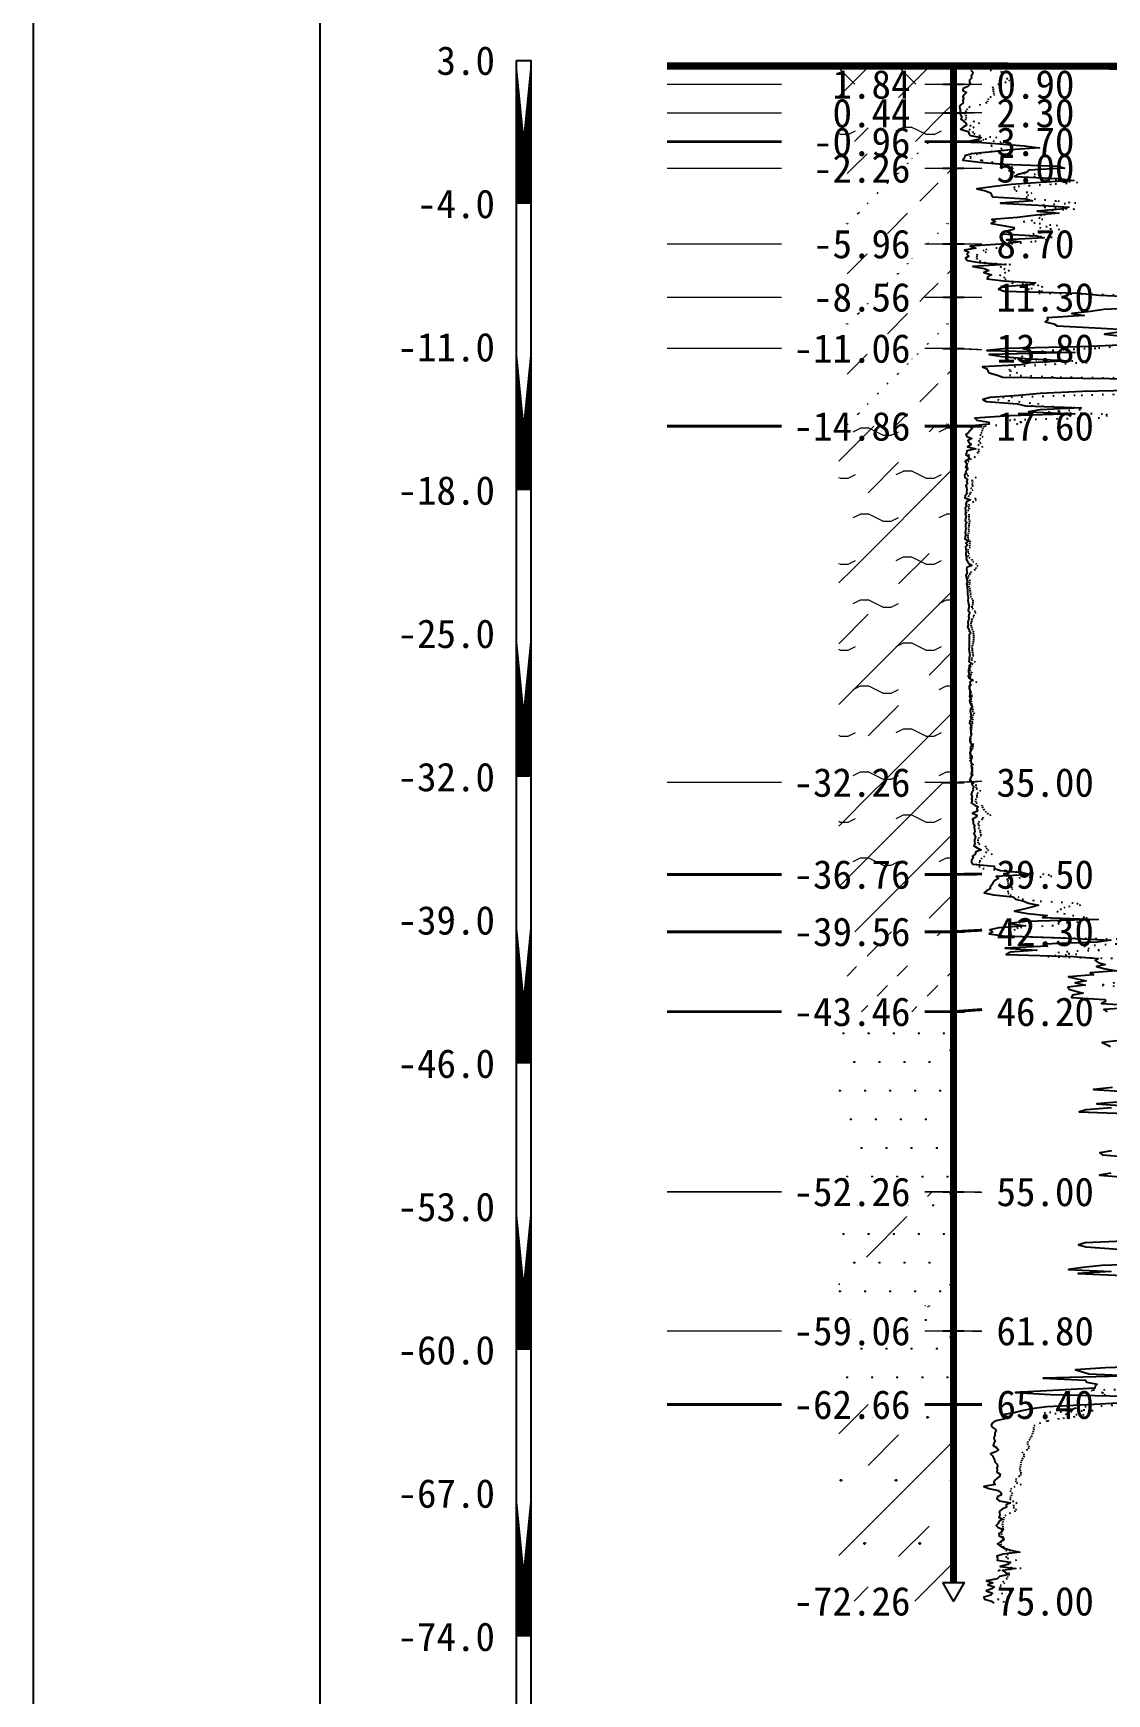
# Model space of a CAD drawing. Extents: x -37 to 3540, y -1485 to 297.
# Drawn here: x -37.4 to 37.5, y -787.1 to -671.2 of the extents above; entities that cross this region are included whole.
import ezdxf
from ezdxf.enums import TextEntityAlignment as Align

# ---------------------------------------------------------------- set-up
doc = ezdxf.new("R2010")
doc.units = 0
doc.linetypes.add('DOT', pattern=[6.35, 0, -6.35])
for name, color, linetype in [('CURVE', 200, 'CONTINUOUS'), ('FRAME', 7, 'CONTINUOUS'), ('HOLE', 41, 'CONTINUOUS'), ('RULER', 7, 'CONTINUOUS'), ('STRATUM', 241, 'CONTINUOUS')]:
    doc.layers.add(name, color=color, linetype=linetype)
doc.layers.add('HATCH', color=7, linetype='CONTINUOUS', lineweight=13)
doc.styles.add('ST', font='')
doc.styles.get('ST').set_extended_font_data('SimSun')
pattern_1 = [(45, (117.408, -891), (-4.24264, 4.24264), [10, 0]), (45, (118.469, -894.182), (-2.12132, 6.36396), [3, -3])]
pattern_2 = [(45, (117.408, -891), (-4.24264, 4.24264), [10, 0]), (45, (118.469, -894.182), (-2.12132, 6.36396), [3, -3]), (26.565, (118.4823, -891.2536), (5.999823, 5.999812), [0.567, -12.849]), (0, (117.9153, -891.2536), (0, 6), [0.567, -5.433]), (26.565, (115.827, -891), (5.999823, 5.999812), [0.567, -12.849]), (0, (116.334, -890.7464), (0, 6), [0.567, -5.433]), (153.435, (117.9153, -891.2536), (-5.999818, -5e-06), [1.134, -12.2826]), (26.565, (121.4823, -888.2536), (5.999823, 5.999812), [0.567, -12.849]), (0, (120.9153, -888.2536), (0, 6), [0.567, -5.433]), (26.565, (118.827, -888), (5.999823, 5.999812), [0.567, -12.849]), (0, (119.334, -887.7464), (0, 6), [0.567, -5.433]), (153.435, (120.9153, -888.2536), (-5.999818, -5e-06), [1.134, -12.2826])]
pattern_3 = [(45, (117.408, -891), (-7e-07, 6.99998), [1.97196, -7.92754]), (45, (120.221, -888.171), (-7e-07, 6.99998), [1.99367, -7.90583]), (45, (122.4757, -885.918), (-7e-07, 6.99998), [1.8136, -8.08588]), (26.565, (117.4082, -887.5), (7, 7), [0.0965, -15.55598]), (36.8699, (118.1082, -886.8), (7, 7), [0.19775, -34.80225]), (315, (120.908, -884.024), (6.99998, 1e-06), [0.03305, -9.86644]), (26.565, (120.9082, -891), (7, 7), [0.14475, -15.50773]), (26.565, (121.6082, -890.3), (7, 7), [0.10528, -15.5472]), (90, (121.958, -889.95), (-7, -5e-07), [0.02877, -6.97123]), (26.565, (122.3082, -889.6), (7, 7), [0.091, -31.21394]), (36.8699, (123.0082, -888.9), (7, 7), [0.1107, -34.8893]), (45, (123.708, -888.2), (-2e-07, 6.99998), [0.10911, -9.79038]), (315, (124.3223, -887.452), (6.99998, 1e-06), [0.03305, -9.86644]), (36.8699, (118.8082, -886.1), (7, 7), [0.10224, -34.89776]), (53.1301, (119.5082, -885.4), (14, 21), [0.13438, -34.86562]), (53.1301, (120.2082, -884.7), (14, 21), [0.12625, -34.87375])]
pattern_4 = [(82.875, (116.5736, -892.206), (0.000369, 10.0001764), [0.0893, -80.5337]), (143.13, (116.6746, -892.2818), (-29.999964, 20.000054), [0.12627, -49.87373]), (172.875, (116.8518, -892.304), (-70.000246, 9.99966), [0.17857, -80.44443]), (206.565, (117.0302, -892.2147), (-9.9997, -9.99969), [0.19954, -22.16046]), (243.435, (117.1195, -892.0363), (9e-06, -9.9997), [0.19954, -22.16146]), (255.964, (117.2088, -891.679), (-0.0002, -9.9995), [0.36813, -40.86287]), (255.964, (117.5188, -890.439), (-0.0002, -9.9995), [1.2784, -39.9526]), (255.964, (117.5873, -890.165), (-0.0002, -9.9995), [0.28235, -40.94865]), (216.87, (117.7775, -889.9108), (-9.999982, -10.000018), [0.12627, -49.87373]), (243.435, (117.6765, -889.9865), (9e-06, -9.9997), [0.19954, -22.16146]), (206.565, (117.956, -889.8215), (-9.9997, -9.99969), [0.19954, -22.16046]), (172.875, (118.1332, -889.8437), (-70.000246, 9.99966), [0.17857, -80.44443]), (143.13, (118.2342, -889.9194), (-29.999964, 20.000054), [0.12627, -49.87373]), (82.875, (118.2231, -890.008), (0.000369, 10.0001764), [0.0893, -80.5337]), (0, (117.078, -890.66), (0, 10), [0.89286, -9.10714]), (0, (117.4332, -891), (1, 2), [0, -1.75]), (0, (117.4082, -890.975), (1, 2), [0, -1.75]), (0, (117.4082, -891), (1, 2), [0, -1.75]), (0, (117.3832, -891), (1, 2), [0, -1.75]), (0, (117.4082, -891.025), (1, 2), [0, -1.75])]

msp = doc.modelspace()

# ---------------------------------------------------------------- hatches: boundary and pattern name
at = {"layer": 'HATCH'}
h = msp.add_hatch(dxfattribs=at)
h.set_pattern_fill('STT', color=50, style=0)
h.set_pattern_definition([(45, (117.4082, -891), (-2.12132, 2.12132), [10, 0]), (135, (117.4082, -891), (-2.12132, -2.12132), [10, 0])])
h.paths.add_polyline_path([(26.84, -673.48), (18.84, -673.48), (18.84, -674.76), (26.84, -674.76)])
h.paths.add_polyline_path([(17.63, -676.25), (24.32, -676.25), (24.32, -673.32), (17.63, -673.32)], flags=9)
h = msp.add_hatch(dxfattribs=at)
h.set_pattern_fill('FZNT', color=32, style=0)
h.set_pattern_definition(pattern_1)
h.paths.add_polyline_path([(26.84, -674.76), (18.84, -674.76), (18.84, -676.76), (26.84, -676.76)])
h.paths.add_polyline_path([(17.63, -678.25), (24.32, -678.25), (24.32, -675.32), (17.63, -675.32)], flags=9)
h.paths.add_polyline_path([(17.63, -676.25), (24.32, -676.25), (24.32, -673.32), (17.63, -673.32)], flags=9)
h = msp.add_hatch(dxfattribs=at)
h.set_pattern_fill('YNFNT', color=251, style=0)
h.set_pattern_definition(pattern_2)
h.paths.add_polyline_path([(26.84, -676.76), (18.84, -676.76), (18.84, -678.76), (26.84, -678.76)])
h.paths.add_polyline_path([(16.2, -680.25), (24.32, -680.25), (24.32, -677.32), (16.2, -677.32)], flags=9)
h.paths.add_polyline_path([(17.63, -678.25), (24.32, -678.25), (24.32, -675.32), (17.63, -675.32)], flags=9)
h = msp.add_hatch(dxfattribs=at)
h.set_pattern_fill('SZFT', color=52, style=0)
h.set_pattern_definition(pattern_3)
h.paths.add_polyline_path([(26.84, -678.76), (18.84, -678.76), (18.84, -680.62), (26.84, -680.62)])
h.paths.add_polyline_path([(16.2, -682.11), (24.32, -682.11), (24.32, -679.17), (16.2, -679.17)], flags=9)
h.paths.add_polyline_path([(16.2, -680.25), (24.32, -680.25), (24.32, -677.32), (16.2, -677.32)], flags=9)
h = msp.add_hatch(dxfattribs=at)
h.set_pattern_fill('SZFT', color=52, style=0)
h.set_pattern_definition(pattern_3)
h.paths.add_polyline_path([(26.84, -680.62), (18.84, -680.62), (18.84, -685.9), (26.84, -685.9)])
h.paths.add_polyline_path([(16.2, -687.39), (24.32, -687.39), (24.32, -684.46), (16.2, -684.46)], flags=9)
h.paths.add_polyline_path([(16.2, -682.11), (24.32, -682.11), (24.32, -679.17), (16.2, -679.17)], flags=9)
h = msp.add_hatch(dxfattribs=at)
h.set_pattern_fill('SZFT', color=52, style=0)
h.set_pattern_definition(pattern_3)
h.paths.add_polyline_path([(26.84, -685.9), (18.84, -685.9), (18.84, -689.62), (26.84, -689.62)])
h.paths.add_polyline_path([(16.2, -691.11), (24.32, -691.11), (24.32, -688.17), (16.2, -688.17)], flags=9)
h.paths.add_polyline_path([(16.2, -687.39), (24.32, -687.39), (24.32, -684.46), (16.2, -684.46)], flags=9)
h = msp.add_hatch(dxfattribs=at)
h.set_pattern_fill('SZFT', color=52, style=0)
h.set_pattern_definition(pattern_3)
h.paths.add_polyline_path([(26.84, -689.62), (18.84, -689.62), (18.84, -693.19), (26.84, -693.19)])
h.paths.add_polyline_path([(14.77, -694.68), (24.32, -694.68), (24.32, -691.75), (14.77, -691.75)], flags=9)
h.paths.add_polyline_path([(16.2, -691.11), (24.32, -691.11), (24.32, -688.17), (16.2, -688.17)], flags=9)
h = msp.add_hatch(dxfattribs=at)
h.set_pattern_fill('SZFT', color=52, style=0)
h.set_pattern_definition(pattern_3)
h.paths.add_polyline_path([(26.84, -693.19), (18.84, -693.19), (18.84, -698.62), (26.84, -698.62)])
h.paths.add_polyline_path([(14.77, -700.11), (24.32, -700.11), (24.32, -697.17), (14.77, -697.17)], flags=9)
h.paths.add_polyline_path([(14.77, -694.68), (24.32, -694.68), (24.32, -691.75), (14.77, -691.75)], flags=9)
h = msp.add_hatch(dxfattribs=at)
h.set_pattern_fill('YNFNT', color=251, style=0)
h.set_pattern_definition(pattern_2)
h.paths.add_polyline_path([(26.84, -698.62), (18.84, -698.62), (18.84, -723.48), (26.84, -723.48)])
h.paths.add_polyline_path([(14.77, -724.96), (24.32, -724.96), (24.32, -722.03), (14.77, -722.03)], flags=9)
h.paths.add_polyline_path([(14.77, -700.11), (24.32, -700.11), (24.32, -697.17), (14.77, -697.17)], flags=9)
h = msp.add_hatch(dxfattribs=at)
h.set_pattern_fill('YNNT', color=251, style=0)
h.set_pattern_definition([(45, (117.4082, -891), (-2.12132, 2.12132), [10, 0]), (26.565, (118.4823, -891.2536), (5.999823, 5.999812), [0.567, -12.849]), (0, (117.9153, -891.2536), (0, 6), [0.567, -5.433]), (26.565, (115.827, -891), (5.999823, 5.999812), [0.567, -12.849]), (0, (116.334, -890.7464), (0, 6), [0.567, -5.433]), (153.435, (117.9153, -891.2536), (-5.999818, -5e-06), [1.134, -12.2826]), (26.565, (121.4823, -888.2536), (5.999823, 5.999812), [0.567, -12.849]), (0, (120.9153, -888.2536), (0, 6), [0.567, -5.433]), (26.565, (118.827, -888), (5.999823, 5.999812), [0.567, -12.849]), (0, (119.334, -887.7464), (0, 6), [0.567, -5.433]), (153.435, (120.9153, -888.2536), (-5.999818, -5e-06), [1.134, -12.2826])])
h.paths.add_polyline_path([(26.84, -723.48), (18.84, -723.48), (18.84, -729.9), (26.84, -729.9)])
h.paths.add_polyline_path([(14.77, -731.39), (24.32, -731.39), (24.32, -728.46), (14.77, -728.46)], flags=9)
h.paths.add_polyline_path([(14.77, -724.96), (24.32, -724.96), (24.32, -722.03), (14.77, -722.03)], flags=9)
h = msp.add_hatch(dxfattribs=at)
h.set_pattern_fill('FZNT', color=32, style=0)
h.set_pattern_definition(pattern_1)
h.paths.add_polyline_path([(26.84, -729.9), (18.84, -729.9), (18.84, -733.9), (26.84, -733.9)])
h.paths.add_polyline_path([(14.77, -735.39), (24.32, -735.39), (24.32, -732.46), (14.77, -732.46)], flags=9)
h.paths.add_polyline_path([(14.77, -731.39), (24.32, -731.39), (24.32, -728.46), (14.77, -728.46)], flags=9)
h = msp.add_hatch(dxfattribs=at)
h.set_pattern_fill('NZFT', color=52, style=0)
h.set_pattern_definition([(45, (117.408, -891), (-6e-07, 6.99998), [0.9473, -8.9522]), (45, (118.808, -889.6), (-6e-07, 6.99998), [0.9869, -8.9126]), (45, (120.208, -888.2), (-6e-07, 6.99998), [1.06018, -8.83931]), (45, (121.608, -886.8), (-6e-07, 6.99998), [0.94918, -8.95032]), (45, (123.008, -885.4), (-6e-07, 6.99998), [1.0365, -8.863]), (45, (120.908, -891), (-6e-07, 6.99998), [1.01335, -8.88615]), (45, (122.308, -889.6), (-6e-07, 6.99998), [1.07896, -12.12037]), (45, (123.708, -888.2), (-6e-07, 6.99998), [0.99882, -8.90067]), (45, (118.108, -886.8), (-4e-07, 6.99998), [1.05533, -8.84416]), (45, (119.508, -885.4), (-4e-07, 6.99998), [1.0365, -8.863])])
h.paths.add_polyline_path([(26.84, -733.9), (18.84, -733.9), (18.84, -739.48), (26.84, -739.48)])
h.paths.add_polyline_path([(14.77, -740.96), (24.32, -740.96), (24.32, -738.03), (14.77, -738.03)], flags=9)
h.paths.add_polyline_path([(14.77, -735.39), (24.32, -735.39), (24.32, -732.46), (14.77, -732.46)], flags=9)
h = msp.add_hatch(dxfattribs=at)
h.set_pattern_fill('FS', color=142, style=0)
h.set_pattern_definition(pattern_4)
h.paths.add_polyline_path([(26.84, -739.48), (18.84, -739.48), (18.84, -752.05), (26.84, -752.05)])
h.paths.add_polyline_path([(14.77, -753.54), (24.32, -753.54), (24.32, -750.6), (14.77, -750.6)], flags=9)
h.paths.add_polyline_path([(14.77, -740.96), (24.32, -740.96), (24.32, -738.03), (14.77, -738.03)], flags=9)
h = msp.add_hatch(dxfattribs=at)
h.set_pattern_fill('FS', color=142, style=0)
h.set_pattern_definition(pattern_4)
h.paths.add_polyline_path([(26.84, -752.05), (18.84, -752.05), (18.84, -761.76), (26.84, -761.76)])
h.paths.add_polyline_path([(14.77, -763.25), (24.32, -763.25), (24.32, -760.32), (14.77, -760.32)], flags=9)
h.paths.add_polyline_path([(14.77, -753.54), (24.32, -753.54), (24.32, -750.6), (14.77, -750.6)], flags=9)
h = msp.add_hatch(dxfattribs=at)
h.set_pattern_fill('SZFT', color=142, scale=2.2, style=0)
h.set_pattern_definition([(45, (117.408, -891), (-2e-06, 15.39996), [4.3383, -17.4406]), (45, (123.597, -884.777), (-2e-06, 15.39996), [4.3861, -17.3928]), (45, (128.557, -879.819), (-2e-06, 15.39996), [3.99, -17.789]), (26.565, (117.408, -883.3), (15.4, 15.4), [0.2123, -34.2231]), (36.87, (118.9482, -881.76), (15.4, 15.4), [0.435, -76.565]), (315, (125.108, -875.653), (15.39996, 3e-06), [0.0727, -21.7062]), (26.565, (125.108, -891), (15.4, 15.4), [0.3184, -34.117]), (26.565, (126.648, -889.46), (15.4, 15.4), [0.2316, -34.2038]), (90, (127.418, -888.69), (-15.4, -1e-06), [0.0633, -15.3367]), (26.565, (128.188, -887.92), (15.4, 15.4), [0.2002, -68.6707]), (36.8699, (129.7282, -886.38), (15.4, 15.4), [0.2435, -76.7565]), (45, (131.268, -884.84), (-5e-07, 15.39996), [0.24, -21.5388]), (315, (132.619, -883.195), (15.39996, 3e-06), [0.0727, -21.7062]), (36.87, (120.4882, -880.22), (15.4, 15.4), [0.2249, -76.7751]), (53.13, (122.0282, -878.68), (30.8, 46.2), [0.2956, -76.7044]), (53.13, (123.5682, -877.14), (30.8, 46.2), [0.2777, -76.7223])])
h.paths.add_polyline_path([(26.84, -752.05), (18.84, -752.05), (18.84, -761.76), (26.84, -761.76)])
h.paths.add_polyline_path([(14.77, -763.25), (24.32, -763.25), (24.32, -760.32), (14.77, -760.32)], flags=9)
h.paths.add_polyline_path([(14.77, -753.54), (24.32, -753.54), (24.32, -750.6), (14.77, -750.6)], flags=9)
h = msp.add_hatch(dxfattribs=at)
h.set_pattern_fill('FS', color=142, style=0)
h.set_pattern_definition(pattern_4)
h.paths.add_polyline_path([(26.84, -761.76), (18.84, -761.76), (18.84, -766.9), (26.84, -766.9)])
h.paths.add_polyline_path([(14.77, -768.39), (24.32, -768.39), (24.32, -765.46), (14.77, -765.46)], flags=9)
h.paths.add_polyline_path([(14.77, -763.25), (24.32, -763.25), (24.32, -760.32), (14.77, -760.32)], flags=9)
h = msp.add_hatch(dxfattribs=at)
h.set_pattern_fill('FZNT', color=32, style=0)
h.set_pattern_definition(pattern_1)
h.paths.add_polyline_path([(26.84, -766.9), (18.84, -766.9), (18.84, -780.62), (26.84, -780.62), (26.09, -779.32), (26.84, -779.32)])
h.paths.add_polyline_path([(14.77, -782.11), (24.32, -782.11), (24.32, -779.17), (14.77, -779.17)], flags=9)
h.paths.add_polyline_path([(14.77, -768.39), (24.32, -768.39), (24.32, -765.46), (14.77, -765.46)], flags=9)
h = msp.add_hatch(dxfattribs=at)
h.set_pattern_fill('FS', color=32, scale=2.2, style=0)
h.set_pattern_definition([(82.875, (115.572, -893.6533), (0.000812, 22.00039), [0.1964, -177.1742]), (143.13, (115.7943, -893.82), (-65.99992, 44.00012), [0.2778, -109.7222]), (172.875, (116.184, -893.8687), (-154.00054, 21.999253), [0.3929, -176.9777]), (206.565, (116.577, -893.672), (-21.99935, -21.9993), [0.439, -48.753]), (243.435, (116.773, -893.28), (2e-05, -21.99933), [0.439, -48.7552]), (255.964, (116.9695, -892.494), (-0.00044, -21.9989), [0.8099, -89.8983]), (255.964, (117.6516, -889.7656), (-0.00044, -21.9989), [2.8124, -87.8958]), (255.964, (117.802, -889.163), (-0.00044, -21.9989), [0.6212, -90.087]), (216.87, (118.2208, -888.6037), (-21.99996, -22.00004), [0.2778, -109.7222]), (243.435, (117.999, -888.77), (2e-05, -21.99933), [0.439, -48.7552]), (206.565, (118.613, -888.407), (-21.99935, -21.9993), [0.439, -48.753]), (172.875, (119.0032, -888.456), (-154.00054, 21.999253), [0.3929, -176.9777]), (143.13, (119.2255, -888.6228), (-65.99992, 44.00012), [0.2778, -109.7222]), (82.875, (119.201, -888.8177), (0.000812, 22.00039), [0.1964, -177.1742]), (0, (116.683, -890.252), (0, 22), [1.9643, -20.0357]), (0, (117.463, -891), (2.2, 4.4), [0, -3.85]), (0, (117.408, -890.945), (2.2, 4.4), [0, -3.85]), (0, (117.408, -891), (2.2, 4.4), [0, -3.85]), (0, (117.353, -891), (2.2, 4.4), [0, -3.85]), (0, (117.408, -891.055), (2.2, 4.4), [0, -3.85])])
h.paths.add_polyline_path([(26.84, -766.9), (18.84, -766.9), (18.84, -780.62), (26.84, -780.62), (26.09, -779.32), (26.84, -779.32)])
h.paths.add_polyline_path([(14.77, -782.11), (24.32, -782.11), (24.32, -779.17), (14.77, -779.17)], flags=9)
h.paths.add_polyline_path([(14.77, -768.39), (24.32, -768.39), (24.32, -765.46), (14.77, -765.46)], flags=9)

# ---------------------------------------------------------------- linework, layer by layer
at = {"layer": 'CURVE', "color": 30, "linetype": 'Continuous'}
for points in [[(28.06, -673.76), (28.18, -673.9), (28.17, -674.05), (28.07, -674.19), (28.1, -674.33), (27.96, -674.47), (27.95, -674.62), (28.01, -674.76), (27.85, -674.9), (27.51, -675.05), (27.5, -675.19), (27.76, -675.33), (27.62, -675.47), (27.49, -675.62), (27.55, -675.76), (27.49, -675.9), (27.51, -676.05), (27.36, -676.19), (27.26, -676.33), (27.29, -676.47), (27.34, -676.62), (27.25, -676.76), (27.33, -676.9), (27.42, -677.05), (27.36, -677.19), (27.53, -677.33), (27.7, -677.47), (27.75, -677.62), (27.52, -677.76), (27.33, -677.9), (27.86, -678.05), (27.9, -678.19), (28.03, -678.33), (28.77, -678.48), (28.57, -678.62), (27.87, -678.76), (29.78, -678.9), (31.78, -679.05), (32.84, -679.19), (30.81, -679.33), (29.53, -679.47), (28.1, -679.62), (27.64, -679.76), (27.61, -679.9), (27.49, -680.05), (28.69, -680.19), (30.31, -680.33), (34.16, -680.48), (34.59, -680.62), (32.09, -680.76), (31.98, -680.9), (31.36, -681.05), (31.09, -681.19), (34.15, -681.33), (35.25, -681.47), (32.92, -681.62), (30.88, -681.76), (29.7, -681.9), (28.46, -682.05), (29.08, -682.19), (29.42, -682.33), (29.49, -682.48), (29.59, -682.62), (31.89, -682.76), (32.36, -682.9), (30.13, -683.05), (32.76, -683.19), (34.88, -683.33), (34.34, -683.48), (32.69, -683.62), (34.2, -683.76), (32.62, -683.9), (31.3, -684.05), (29.51, -684.19), (29.77, -684.33), (29.46, -684.47), (30.28, -684.62), (31.07, -684.76), (31.04, -684.9), (30.41, -685.05), (30.2, -685.19), (32.64, -685.33), (33.18, -685.47), (30.53, -685.62), (31.52, -685.76), (30.46, -685.9), (28, -686.05), (28.41, -686.19), (27.61, -686.33), (27.92, -686.48), (27.77, -686.62), (27.92, -686.76), (27.68, -686.9), (27.81, -687.05), (28.66, -687.19), (30.5, -687.33), (28.18, -687.48), (28.98, -687.62), (29.31, -687.76), (28.96, -687.9), (29.49, -688.05), (29.23, -688.19), (29.18, -688.33), (30.34, -688.48), (32.56, -688.62), (32.16, -688.76), (30.25, -688.9), (29.98, -689.05), (30.38, -689.19), (35.6, -689.33), (37.02, -689.47), (40.19, -689.62)], [(40.27, -690.33), (37.33, -690.47), (36.4, -690.62), (35.11, -690.76), (35.97, -690.9), (33.37, -691.05), (33.43, -691.19), (33.25, -691.33), (33.84, -691.48), (34.08, -691.62), (36.74, -691.76), (39.27, -691.9)], [(39.99, -692.9), (36.41, -693.05), (30.57, -693.19), (29.17, -693.33), (35.31, -693.48), (29.32, -693.62), (30.23, -693.76), (31.87, -693.9), (34.97, -694.05), (32.15, -694.19), (31.53, -694.33), (28.87, -694.47), (29.17, -694.62), (29.24, -694.76), (29.33, -694.9), (29.92, -695.05), (30.29, -695.19), (41.45, -695.33)], [(38.36, -692.05), (37.39, -692.19), (38.59, -692.33)], [(42.39, -696.05), (35.84, -696.19), (32.88, -696.33), (31.39, -696.48), (29.39, -696.62), (28.89, -696.76), (29.13, -696.9), (31.31, -697.05), (31.86, -697.19), (35.76, -697.33), (32.89, -697.47), (32.07, -697.62), (35.3, -697.76), (30.78, -697.9), (28.32, -698.05), (28.48, -698.19), (29.31, -698.33), (29.33, -698.48), (27.9, -698.62), (28.16, -698.76), (28.03, -698.9), (27.89, -699.05), (27.71, -699.19), (27.78, -699.33), (28.13, -699.48), (27.85, -699.62), (27.9, -699.76), (28.07, -699.9), (27.81, -700.05), (28.41, -700.19), (27.78, -700.33), (27.74, -700.47), (27.71, -700.62), (27.88, -700.76), (27.93, -700.9), (27.66, -701.05), (27.74, -701.19), (27.74, -701.33), (27.67, -701.48), (27.85, -701.62), (27.71, -701.76), (27.67, -701.9), (27.62, -702.05), (27.64, -702.19), (27.83, -702.33), (27.75, -702.47), (27.81, -702.62), (27.71, -702.76), (27.75, -702.9), (27.78, -703.05), (27.75, -703.19), (27.78, -703.33), (27.66, -703.48), (27.64, -703.62), (28.03, -703.76), (27.76, -703.9), (27.71, -704.05), (27.74, -704.19), (27.65, -704.33), (27.69, -704.48), (27.67, -704.62), (27.66, -704.76), (27.73, -704.9), (27.67, -705.05), (27.65, -705.19), (27.78, -705.33), (27.67, -705.47), (27.69, -705.62), (27.71, -705.76), (27.67, -705.9), (27.65, -706.05), (27.7, -706.19), (27.65, -706.33), (27.64, -706.48), (27.91, -706.62), (27.71, -706.76), (27.81, -706.9), (27.68, -707.05), (27.71, -707.19), (27.72, -707.33), (27.71, -707.47), (27.71, -707.62), (27.74, -707.76), (27.72, -707.9), (27.81, -708.05), (27.89, -708.19), (28.11, -708.33), (27.78, -708.48), (27.75, -708.62), (27.78, -708.76), (27.8, -708.9), (27.71, -709.05), (27.76, -709.19), (27.77, -709.33), (27.81, -709.48), (27.76, -709.62), (27.8, -709.76), (27.8, -709.9), (27.81, -710.05), (27.81, -710.19), (27.81, -710.33), (27.84, -710.47), (27.86, -710.62), (27.84, -710.76), (27.87, -710.9), (27.88, -711.05), (27.94, -711.19), (27.88, -711.33), (27.87, -711.48), (27.98, -711.62), (27.9, -711.76), (27.89, -711.9), (27.94, -712.05), (27.87, -712.19), (27.84, -712.33), (27.86, -712.47), (27.83, -712.62), (27.9, -712.76), (27.93, -712.9), (28.06, -713.05), (27.93, -713.19), (27.94, -713.33), (27.94, -713.48), (27.93, -713.62), (27.94, -713.76), (27.94, -713.9), (27.94, -714.05), (27.92, -714.19), (27.93, -714.33), (27.95, -714.48), (27.98, -714.62), (27.94, -714.76), (27.93, -714.9), (27.9, -715.05), (28.08, -715.19), (27.94, -715.33), (27.93, -715.47), (27.89, -715.62), (27.88, -715.76), (27.93, -715.9), (27.87, -716.05), (27.92, -716.19), (28.16, -716.33), (27.98, -716.48), (28, -716.62), (27.94, -716.76), (27.94, -716.9), (27.97, -717.05), (27.97, -717.19), (27.97, -717.33), (27.95, -717.47), (28.02, -717.62), (27.96, -717.76), (27.97, -717.9), (28.06, -718.05), (28.16, -718.19), (28.06, -718.33), (28.01, -718.48), (28.02, -718.62), (28.07, -718.76), (28.02, -718.9), (28.11, -719.05), (27.98, -719.19), (27.96, -719.33), (28.07, -719.48), (28.03, -719.62), (28.02, -719.76), (28.06, -719.9), (28.04, -720.05), (28.07, -720.19), (28.01, -720.33), (27.99, -720.48), (27.99, -720.62), (28.04, -720.76), (28.13, -720.9), (28.02, -721.05), (28.03, -721.19), (28.03, -721.33), (27.97, -721.47), (28.12, -721.62), (28.11, -721.76), (28.04, -721.9), (28.06, -722.05), (28.09, -722.19), (28.08, -722.33), (28.1, -722.47), (28.11, -722.62), (28.1, -722.76), (28.08, -722.9), (28.1, -723.05), (28.03, -723.19), (27.97, -723.33), (28.1, -723.48), (28.12, -723.62), (28.25, -723.76), (28.18, -723.9), (28.22, -724.05), (28.13, -724.19), (28.08, -724.33), (28.15, -724.48), (28.09, -724.62), (28.15, -724.76), (28.07, -724.9), (28.29, -725.05), (28.57, -725.19), (28.46, -725.33), (28.51, -725.48), (28.17, -725.62), (28.47, -725.76), (28.43, -725.9), (28.17, -726.05), (28.21, -726.19), (28.22, -726.33), (28.3, -726.47), (28.29, -726.62), (28.3, -726.76), (28.34, -726.9), (28.26, -727.05), (28.32, -727.19), (28.37, -727.33), (28.3, -727.47), (28.31, -727.62), (28.34, -727.76), (28.27, -727.9), (28.5, -728.05), (28.77, -728.19), (28.41, -728.33), (28.35, -728.48), (28.16, -728.62), (28.22, -728.76), (28.1, -728.9), (28.09, -729.05), (28.18, -729.19), (29.67, -729.33), (29.71, -729.48), (30.12, -729.62), (31.61, -729.76), (32.25, -729.9), (29.81, -730.05), (29.98, -730.19), (29.73, -730.33), (29.58, -730.48), (29.51, -730.62), (29.4, -730.76), (29.41, -730.9), (29.15, -731.05), (28.99, -731.19), (29.63, -731.33), (30.98, -731.47), (31.17, -731.62), (31.75, -731.76), (32.08, -731.9), (32.77, -732.05), (32.3, -732.19), (31.76, -732.33), (31.1, -732.47), (32, -732.62), (33.37, -732.76), (33.06, -732.9), (36.94, -733.05), (31.88, -733.19), (30.76, -733.33), (31.87, -733.48), (30.01, -733.62), (29.37, -733.76), (29.56, -733.9), (29.32, -734.05), (30.3, -734.19), (34.34, -734.33), (37.83, -734.48), (36.9, -734.62), (33.09, -734.76), (33.41, -734.9), (30.44, -735.05), (32.65, -735.19), (30.81, -735.33), (30.52, -735.48), (35.21, -735.62), (36.93, -735.76), (36.73, -735.9), (36.93, -736.05), (37.42, -736.19), (36.83, -736.33), (37.34, -736.47), (38.22, -736.62), (36.37, -736.76), (36.62, -736.9), (34.87, -737.05), (35.47, -737.19), (36.1, -737.33), (35.33, -737.47), (36.04, -737.62), (34.82, -737.76), (34.89, -737.9), (35.39, -738.05), (35.88, -738.19), (35.15, -738.33), (35.07, -738.48), (37.4, -738.62), (37.44, -738.76), (37.17, -738.9), (39.54, -739.05)], [(39.52, -739.19), (37.34, -739.33), (37.57, -739.48)], [(38.63, -741.47), (37.21, -741.62), (37.51, -741.76), (37.79, -741.9)], [(37.93, -744.76), (36.61, -744.9), (38.82, -745.05)], [(37.86, -746.19), (36.11, -746.33), (35.62, -746.47), (39.48, -746.62)], [(38.55, -745.76), (36.84, -745.9), (38.8, -746.05)], [(37.86, -749.19), (37.05, -749.33), (37.25, -749.48), (38.99, -749.62)], [(37.83, -750.76), (37.03, -750.9), (39.1, -751.05)], [(39.29, -755.48), (36.04, -755.62), (35.56, -755.76), (36.09, -755.9), (38.33, -756.05)], [(41.33, -757.05), (37.19, -757.19), (35.86, -757.33), (34.87, -757.47), (37.82, -757.62), (35.55, -757.76), (38.63, -757.9)], [(41.63, -764.19), (37.44, -764.33), (35.36, -764.48), (35.84, -764.62), (36.29, -764.76), (39.54, -764.9), (33.1, -765.05), (36.06, -765.19), (36.15, -765.33), (36.86, -765.48), (36.74, -765.62), (36.7, -765.76), (34.21, -765.9), (31.16, -766.05), (33.61, -766.19), (39.82, -766.33)], [(39.1, -766.76), (36.65, -766.9), (33.35, -767.05), (32.28, -767.19), (31.6, -767.33), (31.08, -767.48), (30.24, -767.62), (30.67, -767.76), (30.41, -767.9), (29.72, -768.05), (29.53, -768.19), (29.47, -768.33), (29.53, -768.48), (29.75, -768.62), (29.81, -768.76), (29.73, -768.9), (29.73, -769.05), (29.66, -769.19), (29.67, -769.33), (29.74, -769.47), (29.66, -769.62), (29.6, -769.76), (29.85, -769.9), (29.98, -770.05), (29.77, -770.19), (29.43, -770.33), (29.56, -770.48), (29.63, -770.62), (29.71, -770.76), (29.72, -770.9), (29.88, -771.05), (29.91, -771.19), (29.87, -771.33), (29.89, -771.47), (29.87, -771.62), (30.09, -771.76), (30.07, -771.9), (29.87, -772.05), (29.7, -772.19), (29.66, -772.33), (29.75, -772.48), (28.97, -772.62), (29.3, -772.76), (29.97, -772.9), (30.15, -773.05), (30.2, -773.19), (29.92, -773.33), (29.86, -773.48), (30.02, -773.62), (30.81, -773.76), (30.52, -773.9), (30.55, -774.05), (30.23, -774.19), (30.05, -774.33), (30.05, -774.47), (30.07, -774.62), (30, -774.76), (30.23, -774.9), (30.01, -775.05), (29.95, -775.19), (29.82, -775.33), (29.96, -775.48), (30.32, -775.62), (30.22, -775.76), (30, -775.9), (30.02, -776.05), (30.3, -776.19), (30.36, -776.33), (30.12, -776.47), (29.91, -776.62), (30.1, -776.76), (30.33, -776.9), (30.83, -777.05), (31.48, -777.19), (30.3, -777.33), (29.87, -777.48), (29.92, -777.62), (29.88, -777.76), (30.83, -777.9), (30.64, -778.05), (30.1, -778.19), (31.2, -778.33), (30.26, -778.48), (30.47, -778.62), (30.7, -778.76), (30.06, -778.9), (29.88, -779.05), (29.15, -779.19), (29.59, -779.33), (29.24, -779.47), (29.69, -779.62), (29.5, -779.76), (29.11, -779.9), (29.57, -780.05), (29.44, -780.19), (28.97, -780.33), (29.01, -780.48), (29.5, -780.62), (29.66, -780.76)]]:
    msp.add_lwpolyline(points, dxfattribs=at)
at = {"layer": 'CURVE', "color": 100, "linetype": 'DOT', "ltscale": 0.1}
for points in [[(29.4, -673.76), (30.31, -673.9), (30.9, -674.05), (30.89, -674.19), (30.55, -674.33), (30.76, -674.47), (30.52, -674.62), (30.03, -674.76), (29.56, -674.9), (29.62, -675.05), (29.6, -675.19), (29.61, -675.33), (29.71, -675.47), (29.46, -675.62), (29.28, -675.76), (29.22, -675.9), (29.16, -676.05), (28.72, -676.19), (27.96, -676.33), (27.8, -676.47), (27.74, -676.62), (27.62, -676.76), (27.69, -676.9), (27.76, -677.05), (27.62, -677.19), (28.2, -677.33), (28.66, -677.47), (27.98, -677.62), (28.28, -677.76), (27.92, -677.9), (28.16, -678.05), (28.24, -678.19), (28.62, -678.33), (29.87, -678.48), (28.86, -678.62), (30.08, -678.76), (30.24, -678.9), (29.45, -679.05), (30.12, -679.19), (30.27, -679.33), (29.48, -679.47), (28.51, -679.62), (28.03, -679.76), (27.97, -679.9), (28.8, -680.05), (29.5, -680.19), (30.53, -680.33), (30.86, -680.48), (31, -680.62), (30.69, -680.76), (31.01, -680.9), (32.83, -681.05), (32.42, -681.19), (33.22, -681.33), (34.15, -681.47), (35.5, -681.62), (33.65, -681.76), (31.07, -681.9), (31.07, -682.05), (31.19, -682.19), (32.32, -682.33), (32.08, -682.48), (31.88, -682.62), (32.46, -682.76), (34.12, -682.9), (35.39, -683.05), (33.09, -683.19), (33.18, -683.33), (35.28, -683.48), (32.82, -683.62), (33.97, -683.76), (32.99, -683.9), (32.8, -684.05), (33.08, -684.19), (31.71, -684.33), (32.81, -684.47), (34.11, -684.62), (32.84, -684.76), (34.24, -684.9), (33.66, -685.05), (32.46, -685.19), (32.15, -685.33), (34.19, -685.47), (33.34, -685.62), (32.32, -685.76), (30.97, -685.9), (30.3, -686.05), (29.9, -686.19), (28.88, -686.33), (29.12, -686.48), (28.49, -686.62), (28.47, -686.76), (28.43, -686.9), (28.66, -687.05), (28.98, -687.19), (30.81, -687.33), (30.11, -687.48), (30.35, -687.62), (30.75, -687.76), (30.5, -687.9), (30.06, -688.05), (30.33, -688.19), (30.5, -688.33), (30.4, -688.48), (30.9, -688.62), (32.7, -688.76), (33.07, -688.9), (32.05, -689.05), (33.06, -689.19), (32.79, -689.33), (39.51, -689.47)], [(38.52, -693.05), (36.77, -693.19), (33.82, -693.33), (32.17, -693.48), (32.17, -693.62), (31.67, -693.76), (31.09, -693.9), (35.08, -694.05), (36.18, -694.19), (33.32, -694.33), (31.16, -694.47), (30.73, -694.62), (30.76, -694.76), (31.3, -694.9), (30.75, -695.05), (34.28, -695.19), (43.32, -695.33)], [(41.72, -696.33), (35.34, -696.48), (30.36, -696.62), (29.91, -696.76), (31.38, -696.9), (32.8, -697.05), (32.28, -697.19), (35.69, -697.33), (35.7, -697.47), (33.47, -697.62), (37.5, -697.76), (37.56, -697.9), (37.04, -698.05), (30.74, -698.19), (31.6, -698.33), (31.33, -698.48), (28.96, -698.62), (28.89, -698.76), (28.85, -698.9), (28.82, -699.05), (28.69, -699.19), (28.9, -699.33), (28.73, -699.48), (28.57, -699.62), (28.74, -699.76), (28.55, -699.9), (28.89, -700.05), (28.59, -700.19), (28.6, -700.33), (28.56, -700.47), (27.85, -700.62), (28.38, -700.76), (28.07, -700.9), (27.91, -701.05), (27.8, -701.19), (27.77, -701.33), (27.79, -701.48), (27.8, -701.62), (27.69, -701.76), (27.75, -701.9), (27.79, -702.05), (28.42, -702.19), (28.13, -702.33), (28.16, -702.47), (28.12, -702.62), (28.21, -702.76), (28.03, -702.9), (28.19, -703.05), (28.03, -703.19), (28.02, -703.33), (27.84, -703.48), (28.33, -703.62), (28.42, -703.76), (28.27, -703.9), (27.93, -704.05), (27.87, -704.19), (27.93, -704.33), (27.89, -704.48), (27.7, -704.62), (27.9, -704.76), (27.92, -704.9), (27.89, -705.05), (27.95, -705.19), (27.96, -705.33), (27.9, -705.47), (27.92, -705.62), (27.86, -705.76), (27.93, -705.9), (27.88, -706.05), (27.85, -706.19), (27.84, -706.33), (27.85, -706.48), (28, -706.62), (27.97, -706.76), (27.94, -706.9), (28.01, -707.05), (27.87, -707.19), (27.84, -707.33), (27.93, -707.47), (27.84, -707.62), (27.9, -707.76), (28.1, -707.9), (28.16, -708.05), (28.37, -708.19), (28.54, -708.33), (28.42, -708.48), (28.38, -708.62), (28.07, -708.76), (28.02, -708.9), (27.93, -709.05), (27.81, -709.19), (27.97, -709.33), (27.95, -709.48), (27.96, -709.62), (27.91, -709.76), (27.95, -709.9), (27.99, -710.05), (28, -710.19), (28.03, -710.33), (28.01, -710.47), (28.11, -710.62), (28.18, -710.76), (28.18, -710.9), (28.18, -711.05), (28.11, -711.19), (28.14, -711.33), (28.3, -711.48), (28.41, -711.62), (28.24, -711.76), (28.26, -711.9), (28.15, -712.05), (28.11, -712.19), (28.06, -712.33), (28.04, -712.47), (28.1, -712.62), (28.11, -712.76), (28.22, -712.9), (28.2, -713.05), (28.25, -713.19), (28.23, -713.33), (28.24, -713.48), (28.22, -713.62), (28.21, -713.76), (28.14, -713.9), (28.13, -714.05), (28.15, -714.19), (28.15, -714.33), (28.16, -714.48), (28.23, -714.62), (28.12, -714.76), (28.07, -714.9), (28.36, -715.05), (28.19, -715.19), (28.06, -715.33), (27.98, -715.47), (27.95, -715.62), (28.12, -715.76), (28.06, -715.9), (28.04, -716.05), (27.94, -716.19), (28.14, -716.33), (28.47, -716.48), (28.08, -716.62), (27.99, -716.76), (27.95, -716.9), (28.01, -717.05), (28.03, -717.19), (28.08, -717.33), (28.1, -717.47), (28.05, -717.62), (28.05, -717.76), (28.07, -717.9), (28.12, -718.05), (28.12, -718.19), (28.18, -718.33), (28.14, -718.48), (28.29, -718.62), (28.24, -718.76), (28.12, -718.9), (28.18, -719.05), (28.12, -719.19), (28.16, -719.33), (28.11, -719.48), (28.1, -719.62), (28.1, -719.76), (28.02, -719.9), (28.11, -720.05), (28.07, -720.19), (28.01, -720.33), (28.03, -720.48), (28.01, -720.62), (28.19, -720.76), (28.18, -720.9), (28.18, -721.05), (28.14, -721.19), (27.98, -721.33), (28.01, -721.47), (28.01, -721.62), (28, -721.76), (27.98, -721.9), (28.02, -722.05), (28.22, -722.19), (28.12, -722.33), (28.15, -722.47), (28.14, -722.62), (28.13, -722.76), (28.18, -722.9), (28.12, -723.05), (28.01, -723.19), (28.01, -723.33), (28.19, -723.48), (28.4, -723.62), (28.4, -723.76), (28.42, -723.9), (28.73, -724.05), (28.54, -724.19), (28.46, -724.33), (28.49, -724.48), (28.4, -724.62), (28.37, -724.76), (28.39, -724.9), (28.82, -725.05), (28.85, -725.19), (28.93, -725.33), (29.06, -725.48), (29.19, -725.62), (29.44, -725.76), (28.91, -725.9), (28.89, -726.05), (28.63, -726.19), (28.54, -726.33), (28.64, -726.47), (28.59, -726.62), (28.67, -726.76), (28.7, -726.9), (28.72, -727.05), (28.77, -727.19), (28.62, -727.33), (28.55, -727.47), (28.53, -727.62), (28.59, -727.76), (29.04, -727.9), (29.12, -728.05), (29.29, -728.19), (29.08, -728.33), (29.54, -728.48), (29.01, -728.62), (28.82, -728.76), (28.67, -728.9), (28.69, -729.05), (28.37, -729.19), (28.62, -729.33), (28.89, -729.48), (30.46, -729.62), (31.59, -729.76), (33.46, -729.9), (33.7, -730.05), (30.59, -730.19), (30.6, -730.33), (30.69, -730.48), (30.61, -730.62), (30.87, -730.76), (30.97, -730.9), (30.64, -731.05), (30.63, -731.19), (30.77, -731.33), (31.32, -731.47), (31.63, -731.62), (32.89, -731.76), (35.46, -731.9), (35.7, -732.05), (34.62, -732.19), (34.39, -732.33), (34.05, -732.47), (34.53, -732.62), (35.15, -732.76), (36.08, -732.9), (36.33, -733.05), (36.26, -733.19), (34.21, -733.33), (33.81, -733.48), (31.35, -733.62), (31.15, -733.76), (30.81, -733.9), (30.86, -734.05), (30.79, -734.19), (34.53, -734.33), (42.08, -734.48)], [(38.23, -734.76), (35.95, -734.9), (36.21, -735.05), (37.02, -735.19), (34.12, -735.33), (35.46, -735.48), (33.42, -735.62), (38.06, -735.76)], [(38.07, -737.47), (37.22, -737.62), (38.87, -737.76)], [(44.02, -765.76), (36.42, -765.9), (37.26, -766.05), (37.34, -766.19), (37.83, -766.33)], [(39.42, -766.9), (36.1, -767.05), (35.17, -767.19), (36.58, -767.33), (33.17, -767.48), (35.94, -767.62), (35.3, -767.76), (34.21, -767.9), (33.37, -768.05), (32.92, -768.19), (32.51, -768.33), (32.41, -768.48), (32.45, -768.62), (32.4, -768.76), (32.36, -768.9), (32.3, -769.05), (32.25, -769.19), (32.16, -769.33), (32.02, -769.47), (31.99, -769.62), (32.07, -769.76), (32.11, -769.9), (32.01, -770.05), (31.61, -770.19), (31.74, -770.33), (31.77, -770.48), (31.68, -770.62), (31.62, -770.76), (31.57, -770.9), (31.53, -771.05), (31.51, -771.19), (31.45, -771.33), (31.47, -771.47), (31.54, -771.62), (31.54, -771.76), (31.47, -771.9), (31.22, -772.05), (31.18, -772.19), (31.25, -772.33), (31.56, -772.48), (31.13, -772.62), (30.89, -772.76), (30.77, -772.9), (30.95, -773.05), (30.88, -773.19), (30.85, -773.33), (30.75, -773.48), (30.95, -773.62), (31.28, -773.76), (31.04, -773.9), (31.01, -774.05), (31.25, -774.19), (31.16, -774.33), (30.82, -774.47), (30.5, -774.62), (30.36, -774.76), (30.33, -774.9), (30.29, -775.05), (30.24, -775.19), (30.26, -775.33), (30.3, -775.48), (30.26, -775.62), (30.16, -775.76), (30.16, -775.9), (30.26, -776.05), (30.31, -776.19), (30.28, -776.33), (30.14, -776.47), (30.12, -776.62), (30.3, -776.76), (30.36, -776.9), (30.46, -777.05), (30.8, -777.19), (30.63, -777.33), (30.5, -777.48), (30.59, -777.62), (31.25, -777.76), (30.66, -777.9), (30.64, -778.05), (30.1, -778.19), (31.56, -778.33), (29.94, -778.48), (30.66, -778.62), (30.75, -778.76), (30.6, -778.9), (30.58, -779.05), (30.27, -779.19), (30.41, -779.33), (30.16, -779.47), (30.05, -779.62), (30.77, -779.76), (30.79, -779.9), (30.17, -780.05), (30.7, -780.19), (30.67, -780.33), (29.91, -780.48), (30.32, -780.62), (30.32, -780.76)]]:
    msp.add_lwpolyline(points, dxfattribs=at)
at = {"layer": 'FRAME', "color": 245, "linetype": 'Continuous'}
msp.add_line((-37.39, -594), (-37.39, -891), dxfattribs=at)
at = {"layer": 'FRAME', "linetype": 'Continuous'}
msp.add_line((-17.39, -609), (-17.39, -876), dxfattribs=at)
at = {"layer": 'HOLE', "linetype": 'Continuous', "const_width": 0.5}
msp.add_lwpolyline([(26.84, -673.48), (26.84, -779.32)], dxfattribs=at)
at = {"layer": 'HOLE', "linetype": 'Continuous'}
for points in [[(26.09, -674.76), (27.59, -674.76)], [(26.09, -676.76), (27.59, -676.76)], [(26.09, -678.76), (27.59, -678.76)], [(26.09, -680.62), (27.59, -680.62)], [(26.09, -685.9), (27.59, -685.9)], [(26.09, -689.62), (27.59, -689.62)], [(26.09, -693.19), (27.59, -693.19)], [(26.09, -698.62), (27.59, -698.62)], [(26.09, -723.48), (27.59, -723.48)], [(26.09, -729.9), (27.59, -729.9)], [(26.09, -733.9), (27.59, -733.9)], [(26.09, -739.48), (27.59, -739.48)], [(26.09, -752.05), (27.59, -752.05)], [(26.09, -761.76), (27.59, -761.76)], [(26.09, -766.9), (27.59, -766.9)]]:
    msp.add_lwpolyline(points, dxfattribs=at)
msp.add_lwpolyline([(26.09, -779.32), (27.59, -779.32), (26.84, -780.62)], close=True, dxfattribs=at)
at = {"layer": 'RULER', "linetype": 'Continuous', "const_width": 1}
for points in [[(-3.16, -673.1), (-3.16, -683.1)], [(-3.16, -693.1), (-3.16, -703.1)], [(-3.16, -713.1), (-3.16, -723.1)], [(-3.16, -733.1), (-3.16, -743.1)], [(-3.16, -753.1), (-3.16, -763.1)], [(-3.16, -773.1), (-3.16, -783.1)]]:
    msp.add_lwpolyline(points, close=True, dxfattribs=at)
at = {"layer": 'RULER', "linetype": 'Continuous'}
msp.add_lwpolyline([(-3.66, -673.1), (-2.66, -673.1), (-2.66, -833.1), (-3.66, -833.1)], close=True, dxfattribs=at)
at = {"layer": 'STRATUM', "linetype": 'Continuous'}
for points, const_width in [([(6.84, -673.48), (24.84, -673.48)], 0.5), ([(24.84, -673.48), (26.84, -673.48), (38.84, -673.5)], 0.5), ([(6.84, -674.76), (14.84, -674.76)], 0.1), ([(24.84, -674.76), (26.84, -674.76), (28.84, -674.76)], 0.1), ([(6.84, -676.76), (14.84, -676.76)], 0.1), ([(24.84, -676.76), (26.84, -676.76), (28.84, -676.74)], 0.1), ([(6.84, -678.76), (14.84, -678.76)], 0.2), ([(24.84, -678.76), (26.84, -678.76), (28.84, -678.77)], 0.2), ([(6.84, -680.62), (14.84, -680.62)], 0.1), ([(24.84, -680.62), (26.84, -680.62), (28.84, -680.63)], 0.1), ([(6.84, -685.9), (14.84, -685.9)], 0.1), ([(24.84, -685.9), (26.84, -685.9), (28.84, -685.91)], 0.1), ([(6.84, -689.62), (14.84, -689.62)], 0.1), ([(24.84, -689.62), (26.84, -689.62), (28.84, -689.62)], 0.1), ([(6.84, -693.19), (14.84, -693.19)], 0.1), ([(24.84, -693.19), (26.84, -693.19), (28.84, -693.28)], 0.1), ([(6.84, -698.62), (14.84, -698.62)], 0.2), ([(24.84, -698.62), (26.84, -698.62), (28.84, -698.62)], 0.2), ([(6.84, -723.48), (14.84, -723.48)], 0.1), ([(24.84, -723.48), (26.84, -723.48), (28.84, -723.4)], 0.1), ([(6.84, -729.9), (14.84, -729.9)], 0.2), ([(24.84, -729.9), (26.84, -729.9), (28.84, -729.87)], 0.2), ([(6.84, -733.9), (14.84, -733.9)], 0.2), ([(24.84, -733.9), (26.84, -733.9), (28.84, -733.79)], 0.2), ([(6.84, -739.48), (14.84, -739.48)], 0.2), ([(24.84, -739.48), (26.84, -739.48), (28.84, -739.33)], 0.2), ([(6.84, -752.05), (14.84, -752.05)], 0.1), ([(24.84, -752.05), (26.84, -752.05), (28.84, -752.08)], 0.1), ([(6.84, -761.76), (14.84, -761.76)], 0.1), ([(24.84, -761.76), (26.84, -761.76), (28.84, -761.78)], 0.1), ([(6.84, -766.9), (14.84, -766.9)], 0.2), ([(24.84, -766.9), (26.84, -766.9), (28.84, -766.89)], 0.2)]:
    msp.add_lwpolyline(points, dxfattribs=dict(at, const_width=const_width))

# ---------------------------------------------------------------- texts
at = {"layer": 'HOLE', "style": 'ST'}
for s, p in [('1.84', (23.84, -674.76)), ('0.44', (23.84, -676.76)), ('-0.96', (23.84, -678.76)), ('-2.26', (23.84, -680.62)), ('-5.96', (23.84, -685.9)), ('-8.56', (23.84, -689.62)), ('-11.06', (23.84, -693.19)), ('-14.86', (23.84, -698.62)), ('-32.26', (23.84, -723.48)), ('-36.76', (23.84, -729.9)), ('-39.56', (23.84, -733.9)), ('-43.46', (23.84, -739.48)), ('-52.26', (23.84, -752.05)), ('-59.06', (23.84, -761.76)), ('-62.66', (23.84, -766.9)), ('-72.26', (23.84, -780.62))]:
    msp.add_text(s, height=2, dxfattribs=at).set_placement(p, align=Align.MIDDLE_RIGHT)
for s, p in [('0.90', (29.84, -674.76)), ('2.30', (29.84, -676.76)), ('3.70', (29.84, -678.76)), ('5.00', (29.84, -680.62)), ('8.70', (29.84, -685.9)), ('11.30', (29.84, -689.62)), ('13.80', (29.84, -693.19)), ('17.60', (29.84, -698.62)), ('35.00', (29.84, -723.48)), ('39.50', (29.84, -729.9)), ('42.30', (29.84, -733.9)), ('46.20', (29.84, -739.48)), ('55.00', (29.84, -752.05)), ('61.80', (29.84, -761.76)), ('65.40', (29.84, -766.9)), ('75.00', (29.84, -780.62))]:
    msp.add_text(s, height=2, dxfattribs=at).set_placement(p, align=Align.MIDDLE_LEFT)
at = {"layer": 'RULER', "style": 'ST'}
for s, p in [('3.0', (-5.16, -673.1)), ('-4.0', (-5.16, -683.1)), ('-11.0', (-5.16, -693.1)), ('-18.0', (-5.16, -703.1)), ('-25.0', (-5.16, -713.1)), ('-32.0', (-5.16, -723.1)), ('-39.0', (-5.16, -733.1)), ('-46.0', (-5.16, -743.1)), ('-53.0', (-5.16, -753.1)), ('-60.0', (-5.16, -763.1)), ('-67.0', (-5.16, -773.1)), ('-74.0', (-5.16, -783.1))]:
    msp.add_text(s, height=2, dxfattribs=at).set_placement(p, align=Align.MIDDLE_RIGHT)

doc.saveas('drawing.dxf')
